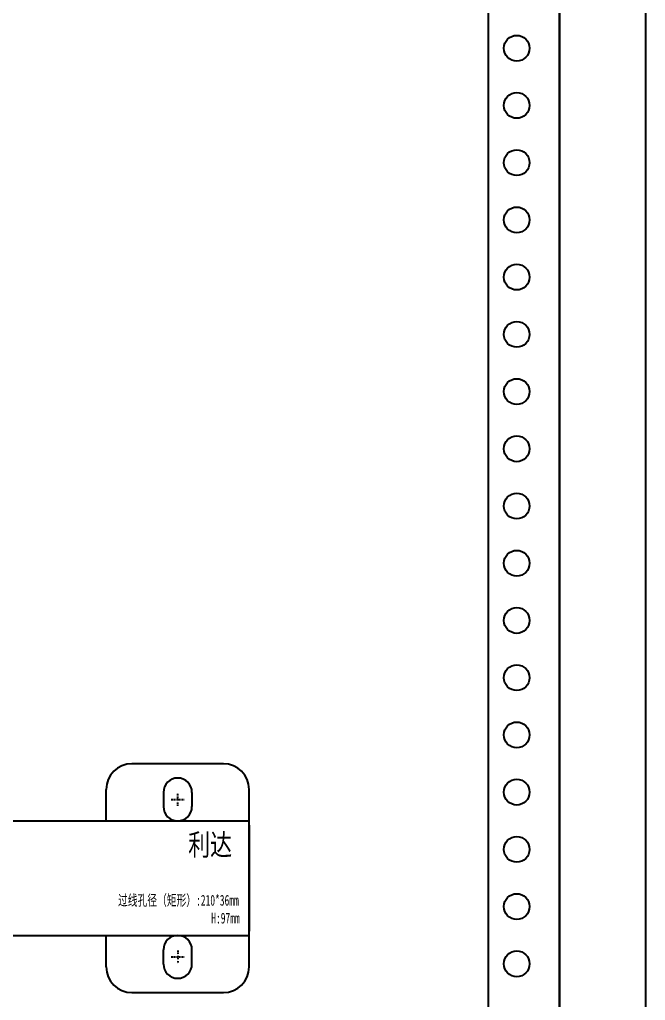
# Model space of a CAD drawing. Extents: x 970431 to 971231, y 79345 to 81548.
# Drawn here: x 971011.9 to 971230.7, y 80967.1 to 81309.9 of the extents above; entities that cross this region are included whole.
import ezdxf
from ezdxf.enums import TextEntityAlignment as Align

# ---------------------------------------------------------------- set-up
doc = ezdxf.new("R2010")
doc.units = 0
doc.header["$MEASUREMENT"] = 0
doc.linetypes.add('BORDER', pattern=[1.75, 0.5, -0.25, 0.5, -0.25, 0, -0.25])
doc.layers.add('LY-JS-BJ', color=7, linetype='Continuous')
doc.styles.add('宋体', font='', dxfattribs={"width": 0.65})
doc.styles.get('宋体').set_extended_font_data('SimSun')

# ---------------------------------------------------------------- blocks, each defined once
blk = doc.blocks.new('*U15')
at = {"layer": 'LY-JS-BJ', "color": 6}
blk.add_circle((0, 0), 4.5, dxfattribs=at)
blk = doc.blocks.new('*U16')
at = {"layer": 'LY-JS-BJ', "color": 0, "linetype": 'ByBlock', "lineweight": -2, "transparency": 16777216}
for p in [(0, -120), (0, -140), (0, -160), (0, -180), (0, -200), (0, -220), (0, -240), (0, -260), (0, -280), (0, -300), (0, -320), (0, -340), (0, -360), (0, -380), (0, -400), (0, -420), (0, -440)]:
    blk.add_blockref('*U15', p, dxfattribs=at)
blk = doc.blocks.new('利达HCT210X36-1')
at = {"color": 4}
for p, q in [((9, 40), (41, 40)), ((266, 40), (234, 40)), ((0, -31), (0, 31)), ((50, 20), (50, 31)), ((225, 20), (225, 31)), ((275, -31), (275, 31)), ((20, 30), (20, 25)), ((30, 30), (30, 25)), ((245, 30), (245, 25)), ((255, 30), (255, 25)), ((0, 20), (275, 20)), ((275, 18.5), (275, -18.5)), ((0, -20), (275, -20)), ((50, -31), (50, -20)), ((225, -31), (225, -20)), ((20, -30), (20, -25)), ((30, -30), (30, -25)), ((245, -30), (245, -25)), ((255, -30), (255, -25)), ((41, -40), (9, -40)), ((234, -40), (266, -40))]:
    blk.add_line(p, q, dxfattribs=at)
at = {"color": 1, "linetype": 'BORDER'}
for p, q in [((27.25, 27.5), (22.75, 27.5)), ((25, 25.25), (25, 29.75)), ((247.75, 27.5), (252.25, 27.5)), ((250, 25.25), (250, 29.75)), ((25, -25.25), (25, -29.75)), ((250, -25.25), (250, -29.75)), ((27.25, -27.5), (22.75, -27.5)), ((247.75, -27.5), (252.25, -27.5))]:
    blk.add_line(p, q, dxfattribs=at)
at = {"color": 4}
for centre, radius, start, end in [((9, 31), 9, 90, 180), ((41, 31), 9, 0, 90), ((234, 31), 9, 90, 180), ((266, 31), 9, 0, 90), ((25, 30), 5, 0, 180), ((250, 30), 5, 0, 180), ((25, 25), 5, 180, 0), ((250, 25), 5, 180, 0), ((25, -25), 5, 0, 180), ((250, -25), 5, 0, 180), ((25, -30), 5, 180, 0), ((250, -30), 5, 180, 0), ((9, -31), 9, 180, 270), ((41, -31), 9, 270, 0), ((234, -31), 9, 180, 270), ((266, -31), 9, 270, 0)]:
    blk.add_arc(centre, radius, start, end, dxfattribs=at)
at = {"color": 2, "style": '宋体', "width": 0.75}
blk.add_text('利达', height=7.5, dxfattribs=at).set_placement((253.67, 7.94))
blk.add_text('HCT210X36-1', height=15, dxfattribs=at).set_placement((138.21, -0.19), align=Align.MIDDLE)
at = {"color": 4, "style": '宋体', "width": 0.65}
for s, p in [('过线孔径（矩形）:210*36mm', (271.36, -9.59)), ('H:97mm', (271.69, -15.84))]:
    blk.add_text(s, height=3.75, dxfattribs=at).set_placement(p, align=Align.RIGHT)

msp = doc.modelspace()

# ---------------------------------------------------------------- linework, layer by layer
at = {"layer": 'LY-JS-BJ', "lineweight": -3}
msp.add_line((971200.75, 81488.92), (971200.75, 79344.92), dxfattribs=at)
msp.add_lwpolyline([(970430.75, 81544.92), (971230.75, 81544.92), (971230.75, 79344.92), (970430.75, 79344.92)], close=True, dxfattribs=at)
at = {"layer": 'LY-JS-BJ', "color": 4, "lineweight": -3}
msp.add_lwpolyline([(971175.75, 81429.92), (971175.75, 79429.92), (971200.75, 79429.92), (971200.75, 81429.92)], close=True, dxfattribs=at)

# ---------------------------------------------------------------- block references
at = {"color": 2}
msp.add_blockref('利达HCT210X36-1', (970817.2, 81009.85), dxfattribs=at)
at = {"layer": 'LY-JS-BJ', "lineweight": -3}
msp.add_blockref('*U16', (971185.75, 81419.92), dxfattribs=at)

doc.saveas('drawing.dxf')
